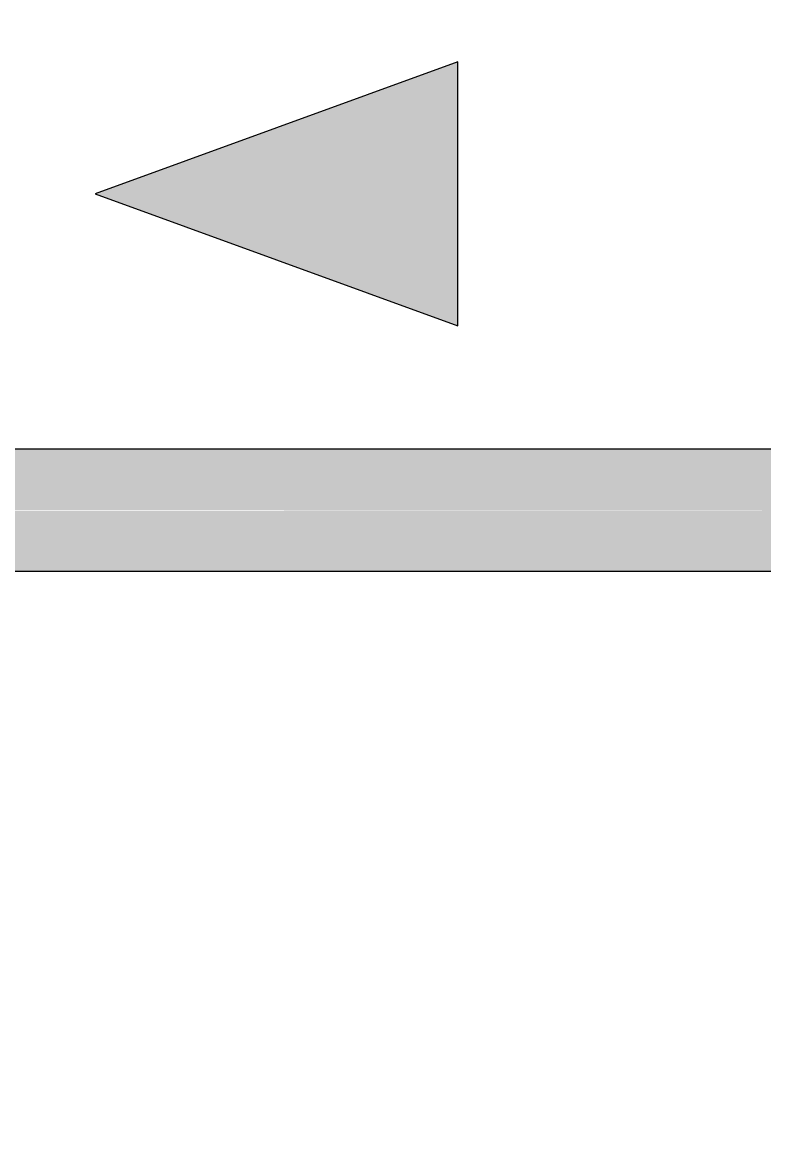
# Model space of a CAD drawing. Header units: metres. Extents: x 34 to 87, y -2.3 to 19.3.
# Drawn here: x 48.452 to 48.604, y 0.4724 to 0.7 of the extents above; entities that cross this region are included whole.
import ezdxf

# ---------------------------------------------------------------- set-up
doc = ezdxf.new("R2010")
doc.units = ezdxf.units.M
for name, color, linetype, lineweight in [('A-ANNO-DIMS', 7, 'Continuous', 5), ('A-ANNO-DIMS-25', 7, 'Continuous', 5), ('P-PIPE', 7, 'Continuous', 5), ('P-PIPE-IDEN', 7, 'Continuous', 5)]:
    doc.layers.add(name, color=color, linetype=linetype, lineweight=lineweight)
doc.styles.add('Arial_1', font='arial.ttf', dxfattribs={"height": 0.075})
doc.dimstyles.new('Diagonal_-_2_mm_Arial_-_PRETO', dxfattribs={"dimscale": 0.3048, "dimtxt": 0.076519, "dimasz": 0.246063, "dimexe": 0.19685, "dimexo": 0.123031, "dimgap": 0.04101, "dimtad": 1, "dimrnd": 0.01, "dimzin": 0, "dimdsep": 46, "dimtxsty": 'Arial_1', "dimblk1": 'OBLIQUE', "dimblk2": 'OBLIQUE', "dimsah": 1, "dimcen": 0.09, "dimdle": 0.19685, "dimazin": 0, "dimtfac": 1, "dimtdec": 4, "dimtix": 1, "dimtmove": 0, "dimatfit": 3, "dimfxl": 1, "dimtvp": 1, "dimtolj": 1, "dimtzin": 0, "dimarcsym": 2})

# ---------------------------------------------------------------- blocks, each defined once
blk = doc.blocks.new('DIMBLOCK7-AA')
at = {"layer": 'A-ANNO-DIMS-25'}
for p, q in [((47.98985, -0.06), (47.98985, 0.66)), ((47.98985, 0.6), (47.92985, 0.6)), ((47.98985, 0.6), (48.35353, 0.6)), ((47.98985, 0), (47.92985, 0)), ((47.98985, 0), (49.79499, 0))]:
    blk.add_line(p, q, dxfattribs=at)
at = {"layer": 'A-ANNO-DIMS-25', "lineweight": 20}
for p, q in [((47.98985, 0.6), (47.95235, 0.6375)), ((47.98985, 0.6), (48.02735, 0.5625)), ((47.98985, 0), (47.95235, 0.0375)), ((47.98985, 0), (48.02735, -0.0375))]:
    blk.add_line(p, q, dxfattribs=at)
at = {"layer": 'A-ANNO-DIMS-25', "color": 0, "insert": (47.87998, 0.19876), "char_height": 0.075, "width": 0.2429787, "attachment_point": 1, "rotation": 90, "line_spacing_factor": 0.941778, "style": 'Arial_1'}
blk.add_mtext('0,60', dxfattribs=at)
blk = doc.blocks.new('_Oblique')
at = {"color": 0, "linetype": 'ByBlock', "lineweight": -2}
blk.add_line((-0.5, -0.5), (0.5, 0.5), dxfattribs=at)
blk = doc.blocks.new('DIMBLOCK8-AA')
at = {"layer": 'A-ANNO-DIMS-25'}
for p, q in [((48.37573, 0.95876), (48.37573, 1.01876)), ((48.70628, 0.95876), (48.70628, 1.01876)), ((48.31573, 0.95876), (48.70628, 0.95876)), ((48.37573, 0.95876), (48.37573, 0.6375)), ((48.70628, 0.95876), (48.70628, 0.83858))]:
    blk.add_line(p, q, dxfattribs=at)
at = {"layer": 'A-ANNO-DIMS-25', "lineweight": 20}
for p, q in [((48.37573, 0.95876), (48.41323, 0.99626)), ((48.70628, 0.95876), (48.74378, 0.99626)), ((48.37573, 0.95876), (48.33823, 0.92126)), ((48.70628, 0.95876), (48.66878, 0.92126))]:
    blk.add_line(p, q, dxfattribs=at)
at = {"layer": 'A-ANNO-DIMS-25', "color": 0, "insert": (48.43976, 1.06862), "char_height": 0.075, "width": 0.2429787, "attachment_point": 1, "line_spacing_factor": 0.941778, "style": 'Arial_1'}
blk.add_mtext('0,33', dxfattribs=at)
blk = doc.blocks.new('Anotacao_Tuboseta - Fluxo 2-2612755-AA')
at = {"layer": 'P-PIPE-IDEN'}
blk.add_hatch(color=256, dxfattribs=at).paths.add_polyline_path([(-0.44606, 1.87698), (-0.47311, 1.80266), (-0.50016, 1.87698)])
for p, q in [((-0.44606, 1.87698), (-0.50016, 1.87698)), ((-0.50016, 1.87698), (-0.47311, 1.80266)), ((-0.47311, 1.80266), (-0.44606, 1.87698))]:
    blk.add_line(p, q, dxfattribs=at)

msp = doc.modelspace()

# ---------------------------------------------------------------- hatches: boundary and pattern name
at = {"layer": 'P-PIPE', "true_color": 0x00ffff}
h = msp.add_hatch(color=4, dxfattribs=at)
h.paths.add_polyline_path([(48.43459, 0.6), (48.62028, 0.6), (48.62028, 0.6125), (48.40513, 0.61248), (48.40513, 0.6), (48.41428, 0.6)])
h.paths.add_polyline_path([(48.63776, 0.6), (48.67428, 0.60017), (48.67428, 0.6125), (48.63228, 0.6125), (48.63228, 0.6)])
h = msp.add_hatch(color=4, dxfattribs=at)
h.paths.add_polyline_path([(48.63228, 0.5875), (48.67428, 0.58752), (48.67428, 0.6), (48.63228, 0.6), (48.63228, 0.58758)])
h.paths.add_polyline_path([(48.43459, 0.5875), (48.62028, 0.5876), (48.62028, 0.6), (48.40513, 0.59985), (48.40513, 0.5875)])

# ---------------------------------------------------------------- linework, layer by layer
at = {"layer": 'P-PIPE'}
for p, q in [((48.62028, 0.6125), (48.39103, 0.6125)), ((48.39103, 0.5875), (48.62028, 0.5875))]:
    msp.add_line(p, q, dxfattribs=at)

# ---------------------------------------------------------------- block references
at = {"layer": 'P-PIPE-IDEN', "rotation": 270}
msp.add_blockref('Anotacao_Tuboseta - Fluxo 2-2612755-AA', (46.66431, 0.19169), dxfattribs=at)

# ---------------------------------------------------------------- dimensions: what is measured, and where the dimension line sits
at = {"layer": 'A-ANNO-DIMS'}
dim = msp.add_linear_dim(base=(48.70628, 0.95876), p1=(48.37573, 0.6), p2=(48.70628, 0.80108), dimstyle='Diagonal_-_2_mm_Arial_-_PRETO', override={"dimpost": '<>', "dimfxl": 0.386907}, dxfattribs=at)
dim.commit()
dim.dimension.update_dxf_attribs({"geometry": 'DIMBLOCK8-AA', "text_midpoint": (48.541, 1.00958)})
dim = msp.add_linear_dim(base=(47.98985, 0.6), p1=(49.83249, 0), p2=(48.39103, 0.6), angle=90, dimstyle='Diagonal_-_2_mm_Arial_-_PRETO', override={"dimpost": '<>', "dimfxl": 1.56135}, dxfattribs=at)
dim.commit()
dim.dimension.update_dxf_attribs({"geometry": 'DIMBLOCK7-AA', "text_midpoint": (47.93906, 0.3)})

doc.saveas('drawing.dxf')
